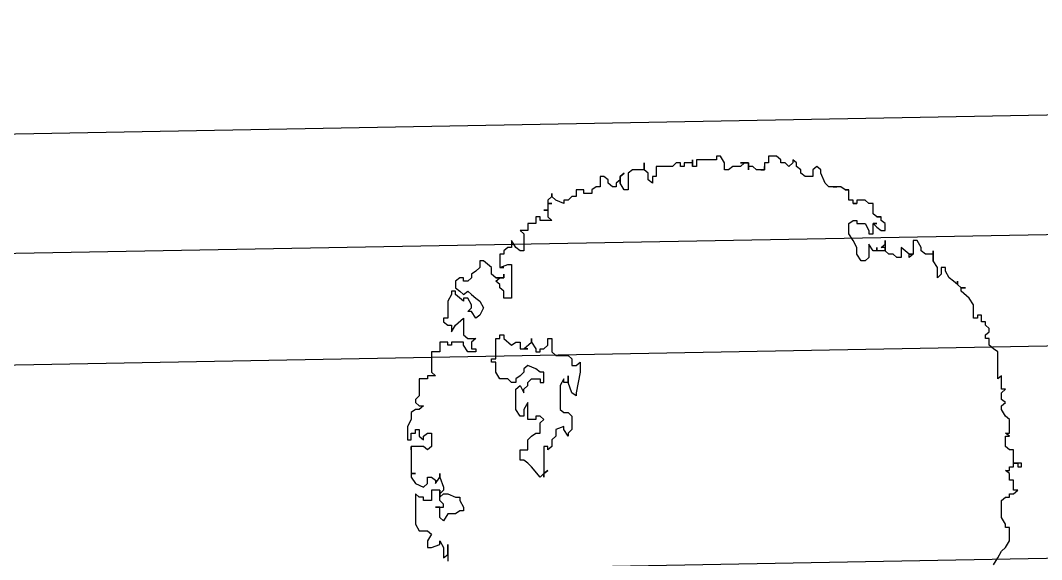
# Model space of a CAD drawing. Extents: x -30 to 1202, y 231 to 898.
# Drawn here: x 392.74 to 397.79, y 442.79 to 445.45 of the extents above; entities that cross this region are included whole.
import ezdxf

# ---------------------------------------------------------------- set-up
doc = ezdxf.new("R2010")
doc.units = 0
doc.header["$LTSCALE"] = 0.04
doc.layers.get('0').update_dxf_attribs({"linetype": 'CONTINUOUS'})
doc.layers.add('CONTORXXNP----00', color=255, linetype='CONTINUOUS')
doc.layers.add('PISO', color=1, linetype='CONTINUOUS')
doc.styles.get("Standard").update_dxf_attribs({"font": 'romans.shx'})

# ---------------------------------------------------------------- blocks, each defined once
blk = doc.blocks.new('ARB3')
at = {"color": 0}
for p, q in [((0.0136, 0.4913), (0.0078, 0.4913)), ((0.0078, 0.4913), (0.0078, 0.4852)), ((0.0136, 0.4852), (0.0136, 0.4913)), ((-0.0646, 0.4713), (-0.0698, 0.4652)), ((-0.042, 0.4713), (-0.0646, 0.4713)), ((-0.0368, 0.4713), (-0.042, 0.4652)), ((-0.042, 0.4652), (-0.042, 0.4713)), ((-0.0368, 0.4652), (-0.0368, 0.4713)), ((-0.0142, 0.4713), (-0.02, 0.4652)), ((0.0078, 0.4782), (-0.0142, 0.4782)), ((-0.0142, 0.4782), (-0.0142, 0.4713)), ((0.0078, 0.4852), (0.0078, 0.4782)), ((0.0078, 0.4782), (0.0078, 0.4852)), ((0.0078, 0.4852), (0.0136, 0.4852)), ((0.0078, 0.4852), (0.0136, 0.4852)), ((0.0136, 0.4782), (0.0078, 0.4782)), ((0.0136, 0.4713), (0.0136, 0.4782)), ((0.0194, 0.4713), (0.0136, 0.4713)), ((0.0245, 0.4713), (0.0194, 0.4652)), ((0.0194, 0.4652), (0.0194, 0.4713)), ((0.0355, 0.4713), (0.0245, 0.4713)), ((0.0523, 0.4782), (0.0355, 0.4782)), ((0.0355, 0.4782), (0.0355, 0.4713)), ((0.0581, 0.4782), (0.0523, 0.4852)), ((0.0523, 0.4852), (0.0523, 0.4782)), ((0.0581, 0.4713), (0.0581, 0.4782)), ((0.0633, 0.4713), (0.0581, 0.4713)), ((0.0633, 0.4652), (0.0633, 0.4713)), ((0.1356, 0.4713), (0.1137, 0.4713)), ((0.1137, 0.4713), (0.1137, 0.4652)), ((0.1466, 0.4652), (0.1356, 0.4713)), ((-0.1143, 0.4583), (-0.1363, 0.4583)), ((-0.1363, 0.4583), (-0.1311, 0.4521)), ((-0.1085, 0.4583), (-0.1143, 0.4652)), ((-0.1143, 0.4652), (-0.1143, 0.4583)), ((-0.0975, 0.4583), (-0.1085, 0.4583)), ((-0.0924, 0.4652), (-0.0975, 0.4583)), ((-0.0866, 0.4583), (-0.0924, 0.4652)), ((-0.0807, 0.4583), (-0.0866, 0.4583)), ((-0.0698, 0.4652), (-0.0807, 0.4583)), ((-0.02, 0.4652), (-0.0368, 0.4652)), ((0.0691, 0.4583), (0.0633, 0.4652)), ((0.0969, 0.4583), (0.0691, 0.4583)), ((0.1079, 0.4652), (0.0969, 0.4583)), ((0.1137, 0.4652), (0.1079, 0.4652)), ((0.1524, 0.4583), (0.1466, 0.4652)), ((0.1634, 0.4521), (0.1524, 0.4583)), ((-0.2144, 0.4383), (-0.2196, 0.4321)), ((-0.2086, 0.4383), (-0.2144, 0.4383)), ((-0.2035, 0.4321), (-0.2086, 0.4383)), ((-0.1867, 0.4383), (-0.1976, 0.4383)), ((-0.1976, 0.4383), (-0.1976, 0.4321)), ((-0.1809, 0.4452), (-0.1867, 0.4383)), ((-0.1757, 0.4521), (-0.1809, 0.4452)), ((-0.1311, 0.4521), (-0.1757, 0.4521)), ((0.175, 0.4452), (0.1634, 0.4521)), ((-0.2254, 0.4252), (-0.2364, 0.4252)), ((-0.2364, 0.4252), (-0.2364, 0.419)), ((-0.2196, 0.4321), (-0.2254, 0.4321)), ((-0.2254, 0.4321), (-0.2254, 0.4252)), ((-0.1976, 0.4321), (-0.2035, 0.4321)), ((-0.2642, 0.4052), (-0.2758, 0.3921)), ((-0.2532, 0.4121), (-0.2642, 0.4052)), ((-0.2312, 0.4121), (-0.2532, 0.4121)), ((-0.2364, 0.419), (-0.2312, 0.419)), ((-0.2312, 0.419), (-0.2312, 0.4121)), ((-0.281, 0.3921), (-0.2868, 0.386)), ((-0.281, 0.3921), (-0.281, 0.399)), ((-0.281, 0.399), (-0.281, 0.3921)), ((-0.2758, 0.3921), (-0.281, 0.3921)), ((-0.2978, 0.3721), (-0.3087, 0.366)), ((-0.2919, 0.3791), (-0.2978, 0.3721)), ((-0.2868, 0.386), (-0.2919, 0.386)), ((-0.2919, 0.386), (-0.2868, 0.386)), ((-0.2868, 0.386), (-0.2919, 0.3791)), ((-0.3087, 0.366), (-0.3146, 0.366)), ((-0.3146, 0.366), (-0.3146, 0.3591)), ((-0.3146, 0.3591), (-0.3036, 0.3591)), ((-0.3036, 0.3591), (-0.2978, 0.3529)), ((-0.3255, 0.346), (-0.3423, 0.346)), ((-0.3423, 0.346), (-0.3365, 0.346)), ((-0.3365, 0.346), (-0.3365, 0.3329)), ((-0.3146, 0.3529), (-0.3255, 0.346)), ((-0.2978, 0.3529), (-0.3146, 0.3529)), ((-0.3475, 0.326), (-0.3591, 0.3191)), ((-0.3423, 0.326), (-0.3475, 0.326)), ((-0.3365, 0.3329), (-0.3423, 0.326)), ((-0.3591, 0.3191), (-0.3591, 0.3129)), ((-0.3591, 0.3129), (-0.3365, 0.3129)), ((-0.3365, 0.306), (-0.3475, 0.2929)), ((-0.3365, 0.3129), (-0.3365, 0.306)), ((-0.3365, 0.306), (-0.3365, 0.3129)), ((-0.3365, 0.3129), (-0.3313, 0.306)), ((-0.3313, 0.306), (-0.3365, 0.306)), ((-0.3475, 0.2929), (-0.3313, 0.2929)), ((-0.3313, 0.2929), (-0.3313, 0.286)), ((-0.3365, 0.2729), (-0.3423, 0.2668)), ((-0.3313, 0.286), (-0.3365, 0.2799)), ((-0.3365, 0.2799), (-0.3365, 0.2729)), ((-0.3979, 0.2529), (-0.403, 0.2468)), ((-0.3921, 0.2599), (-0.3979, 0.2599)), ((-0.3979, 0.2599), (-0.3979, 0.2529)), ((-0.3979, 0.2529), (-0.3979, 0.2599)), ((-0.3979, 0.2599), (-0.3979, 0.2529)), ((-0.3869, 0.2668), (-0.3921, 0.2599)), ((-0.3753, 0.2668), (-0.3869, 0.2668)), ((-0.3869, 0.2468), (-0.3869, 0.2529)), ((-0.3869, 0.2529), (-0.3869, 0.2468)), ((-0.3869, 0.2468), (-0.3811, 0.2529)), ((-0.3811, 0.2529), (-0.3753, 0.2599)), ((-0.3753, 0.2599), (-0.3753, 0.2668)), ((-0.3533, 0.2668), (-0.3591, 0.2668)), ((-0.3591, 0.2668), (-0.3423, 0.2668)), ((-0.3475, 0.2599), (-0.3533, 0.2668)), ((-0.3423, 0.2668), (-0.3475, 0.2668)), ((-0.3475, 0.2668), (-0.3475, 0.2599)), ((-0.3423, 0.2529), (-0.3475, 0.2529)), ((-0.3475, 0.2529), (-0.3423, 0.2529)), ((-0.3423, 0.2668), (-0.3423, 0.2529)), ((-0.3423, 0.2529), (-0.3423, 0.2468)), ((-0.4198, 0.2399), (-0.4256, 0.2337)), ((-0.403, 0.2468), (-0.4198, 0.2468)), ((-0.4198, 0.2468), (-0.4198, 0.2399)), ((-0.3701, 0.2468), (-0.3869, 0.2468)), ((-0.3869, 0.2337), (-0.3753, 0.2399)), ((-0.3753, 0.2399), (-0.3701, 0.2399)), ((-0.3701, 0.2399), (-0.3701, 0.2468)), ((-0.3423, 0.2468), (-0.3533, 0.2399)), ((-0.3533, 0.2399), (-0.3313, 0.2399)), ((-0.3313, 0.2399), (-0.3255, 0.2337)), ((-0.4256, 0.2337), (-0.4256, 0.2199)), ((-0.4256, 0.2199), (-0.4198, 0.2199)), ((-0.4198, 0.2199), (-0.4198, 0.2137)), ((-0.4198, 0.2137), (-0.4198, 0.2199)), ((-0.4198, 0.2199), (-0.4198, 0.2137)), ((-0.3921, 0.2137), (-0.3921, 0.2199)), ((-0.3921, 0.2199), (-0.3869, 0.2199)), ((-0.3869, 0.2199), (-0.3869, 0.2337)), ((-0.3475, 0.2199), (-0.3591, 0.2137)), ((-0.3365, 0.2199), (-0.3475, 0.2199)), ((-0.3255, 0.2268), (-0.3365, 0.2199)), ((-0.3255, 0.2337), (-0.3255, 0.2268)), ((-0.4256, 0.2068), (-0.4424, 0.2068)), ((-0.4424, 0.2068), (-0.4424, 0.2007)), ((-0.4424, 0.2007), (-0.4424, 0.2068)), ((-0.4424, 0.2068), (-0.4424, 0.2007)), ((-0.4198, 0.2137), (-0.4256, 0.2137)), ((-0.4256, 0.2137), (-0.4256, 0.2068)), ((-0.3869, 0.2068), (-0.3921, 0.2137)), ((-0.3701, 0.2068), (-0.3869, 0.2068)), ((-0.3591, 0.2137), (-0.3701, 0.2068)), ((-0.4424, 0.2007), (-0.4476, 0.1937)), ((-0.4476, 0.1937), (-0.4476, 0.1807)), ((-0.4476, 0.1807), (-0.4476, 0.1868)), ((-0.4476, 0.1868), (-0.4476, 0.1737)), ((-0.4476, 0.1737), (-0.4534, 0.1676)), ((-0.4754, 0.1607), (-0.4812, 0.1537)), ((-0.4812, 0.1537), (-0.4754, 0.1476)), ((-0.4702, 0.1607), (-0.4754, 0.1607)), ((-0.4534, 0.1676), (-0.4702, 0.1607)), ((-0.4754, 0.1476), (-0.4644, 0.1476)), ((-0.4644, 0.1476), (-0.4644, 0.1345)), ((-0.487, 0.1207), (-0.4922, 0.1145)), ((-0.4812, 0.1207), (-0.487, 0.1207)), ((-0.4754, 0.1276), (-0.4812, 0.1207)), ((-0.4702, 0.1276), (-0.4754, 0.1276)), ((-0.4644, 0.1345), (-0.4702, 0.1276)), ((-0.4922, 0.1145), (-0.487, 0.1145)), ((-0.487, 0.1145), (-0.4812, 0.1076)), ((-0.4812, 0.1076), (-0.487, 0.1015)), ((-0.487, 0.1015), (-0.487, 0.0945)), ((-0.487, 0.0945), (-0.4922, 0.0945)), ((-0.498, 0.0745), (-0.487, 0.0745)), ((-0.487, 0.0745), (-0.487, 0.0676)), ((-0.487, 0.0676), (-0.4754, 0.0676)), ((-0.4754, 0.0676), (-0.4812, 0.0676)), ((-0.4812, 0.0676), (-0.4754, 0.0676)), ((-0.4754, 0.0676), (-0.4754, 0.0615)), ((-0.4754, 0.0615), (-0.4754, 0.0676)), ((-0.4754, 0.0676), (-0.4754, 0.0546)), ((-0.4754, 0.0546), (-0.4812, 0.0484)), ((-0.4754, 0.0415), (-0.487, 0.0415)), ((-0.487, 0.0415), (-0.487, 0.0284)), ((-0.487, 0.0284), (-0.487, 0.0346)), ((-0.487, 0.0346), (-0.4812, 0.0284)), ((-0.4812, 0.0484), (-0.4812, 0.0415)), ((-0.4812, 0.0415), (-0.4754, 0.0415)), ((-0.4812, 0.0284), (-0.4812, 0.0153)), ((-0.487, 0.0015), (-0.498, -0.0047)), ((-0.4754, 0.0015), (-0.487, 0.0015)), ((-0.4812, 0.0153), (-0.4754, 0.0084)), ((-0.4754, 0.0084), (-0.4754, 0.0015)), ((-0.4922, -0.0446), (-0.4812, -0.0446)), ((-0.4812, -0.0446), (-0.4812, -0.0508)), ((-0.4812, -0.0508), (-0.4922, -0.0508)), ((-0.4922, -0.0508), (-0.487, -0.0508)), ((-0.487, -0.0508), (-0.487, -0.0646)), ((-0.487, -0.0646), (-0.4812, -0.0646)), ((-0.4812, -0.0646), (-0.4812, -0.0708)), ((-0.4812, -0.0708), (-0.487, -0.0708)), ((-0.487, -0.0708), (-0.487, -0.0777)), ((-0.487, -0.0777), (-0.4812, -0.0839)), ((-0.4812, -0.0839), (-0.4812, -0.1108)), ((-0.4812, -0.1108), (-0.4644, -0.1108)), ((-0.4644, -0.1108), (-0.4644, -0.1169)), ((-0.4644, -0.1169), (-0.4534, -0.1169)), ((-0.4534, -0.1169), (-0.4592, -0.1238)), ((-0.4754, -0.1308), (-0.487, -0.1308)), ((-0.487, -0.1308), (-0.4754, -0.1308)), ((-0.4702, -0.1238), (-0.4754, -0.1308)), ((-0.4754, -0.1308), (-0.4754, -0.15)), ((-0.4592, -0.1238), (-0.4702, -0.1238)), ((-0.4754, -0.15), (-0.4702, -0.1569)), ((-0.4702, -0.1569), (-0.4424, -0.1569)), ((-0.4644, -0.17), (-0.4702, -0.1638)), ((-0.4702, -0.1638), (-0.4644, -0.17)), ((-0.4424, -0.1638), (-0.4534, -0.17)), ((-0.4424, -0.1569), (-0.4424, -0.1638)), ((-0.4534, -0.17), (-0.4644, -0.17)), ((-0.4644, -0.17), (-0.4592, -0.17)), ((-0.4592, -0.17), (-0.4534, -0.1769)), ((-0.4534, -0.1769), (-0.4476, -0.1769)), ((-0.4476, -0.1831), (-0.4534, -0.19)), ((-0.4476, -0.1769), (-0.4476, -0.1831)), ((-0.4592, -0.19), (-0.4644, -0.1969)), ((-0.4644, -0.1969), (-0.4644, -0.2031)), ((-0.4534, -0.19), (-0.4592, -0.19)), ((-0.4644, -0.2031), (-0.4476, -0.2031)), ((-0.4476, -0.2031), (-0.4476, -0.21)), ((-0.4476, -0.21), (-0.4424, -0.2169)), ((-0.4424, -0.2169), (-0.4366, -0.2169)), ((-0.4366, -0.2169), (-0.4366, -0.23)), ((-0.4366, -0.23), (-0.4424, -0.23)), ((-0.4424, -0.23), (-0.4424, -0.243)), ((-0.4424, -0.243), (-0.4315, -0.243)), ((-0.4315, -0.243), (-0.4315, -0.25)), ((-0.4315, -0.25), (-0.4256, -0.2561)), ((-0.1699, -0.2561), (-0.1641, -0.25)), ((-0.1641, -0.25), (-0.1531, -0.25)), ((-0.1531, -0.243), (-0.1589, -0.2361)), ((-0.1589, -0.2361), (-0.1421, -0.2361)), ((-0.1531, -0.25), (-0.1531, -0.243)), ((-0.1421, -0.2361), (-0.1085, -0.243)), ((-0.1085, -0.25), (-0.1253, -0.2561)), ((-0.1085, -0.243), (-0.1033, -0.243)), ((-0.1033, -0.243), (-0.1085, -0.25)), ((-0.0756, -0.2561), (-0.0698, -0.25)), ((-0.0698, -0.25), (-0.0478, -0.25)), ((-0.0478, -0.25), (-0.042, -0.2561)), ((-0.4256, -0.2561), (-0.4256, -0.263)), ((-0.4256, -0.263), (-0.4198, -0.263)), ((-0.4198, -0.263), (-0.4256, -0.2761)), ((-0.1699, -0.2761), (-0.1699, -0.2561)), ((-0.1253, -0.2561), (-0.1363, -0.2561)), ((-0.1363, -0.2561), (-0.1253, -0.2561)), ((-0.1253, -0.263), (-0.1311, -0.263)), ((-0.1311, -0.263), (-0.1201, -0.2692)), ((-0.1253, -0.2561), (-0.1253, -0.263)), ((-0.1201, -0.2692), (-0.0807, -0.2692)), ((-0.0807, -0.2692), (-0.0756, -0.263)), ((-0.0756, -0.263), (-0.0756, -0.2561)), ((-0.0478, -0.263), (-0.053, -0.263)), ((-0.053, -0.263), (-0.0478, -0.2761)), ((-0.0368, -0.2561), (-0.0478, -0.263)), ((-0.042, -0.2561), (-0.0368, -0.2561)), ((-0.4315, -0.283), (-0.4366, -0.283)), ((-0.4366, -0.283), (-0.4315, -0.283)), ((-0.4256, -0.2761), (-0.4315, -0.283)), ((-0.4315, -0.283), (-0.4256, -0.2892)), ((-0.4198, -0.2892), (-0.4198, -0.283)), ((-0.4198, -0.283), (-0.4198, -0.2892)), ((-0.3979, -0.2892), (-0.3921, -0.283)), ((-0.3921, -0.283), (-0.3921, -0.3022)), ((-0.1976, -0.2892), (-0.1976, -0.283)), ((-0.1976, -0.283), (-0.1757, -0.283)), ((-0.1757, -0.283), (-0.1699, -0.2761)), ((-0.0478, -0.2761), (-0.0368, -0.2761)), ((-0.0368, -0.2761), (-0.031, -0.283)), ((-0.031, -0.283), (-0.02, -0.283)), ((-0.02, -0.283), (-0.0142, -0.2892)), ((-0.4256, -0.2892), (-0.4198, -0.2892)), ((-0.4198, -0.2892), (-0.4089, -0.2892)), ((-0.4089, -0.2892), (-0.4089, -0.2961)), ((-0.4089, -0.2961), (-0.4089, -0.2892)), ((-0.4089, -0.2892), (-0.3979, -0.2892)), ((-0.3921, -0.3022), (-0.3979, -0.3022)), ((-0.3979, -0.3022), (-0.3979, -0.3092)), ((-0.1867, -0.2892), (-0.1976, -0.2892)), ((-0.1809, -0.2961), (-0.1867, -0.2892)), ((-0.1809, -0.3022), (-0.1809, -0.2961)), ((-0.1757, -0.3022), (-0.1809, -0.3022)), ((-0.1757, -0.3092), (-0.1757, -0.3022)), ((-0.1421, -0.3022), (-0.1479, -0.3092)), ((-0.1253, -0.2961), (-0.1421, -0.2961)), ((-0.1421, -0.2961), (-0.1421, -0.3022)), ((-0.1311, -0.3161), (-0.1311, -0.3022)), ((-0.1311, -0.3022), (-0.1253, -0.3022)), ((-0.1253, -0.3022), (-0.1253, -0.2961)), ((-0.0646, -0.2961), (-0.0698, -0.3022)), ((-0.0698, -0.3022), (-0.0698, -0.3092)), ((-0.0588, -0.3022), (-0.0646, -0.2961)), ((-0.042, -0.3022), (-0.0588, -0.3022)), ((-0.042, -0.3092), (-0.042, -0.3022)), ((-0.0142, -0.2892), (-0.02, -0.2892)), ((-0.02, -0.2892), (-0.02, -0.2961)), ((-0.02, -0.2961), (0.0304, -0.2961)), ((0.0304, -0.3022), (0.0136, -0.3161)), ((0.0245, -0.2961), (0.0194, -0.2892)), ((0.0194, -0.2892), (0.0245, -0.2961)), ((0.0304, -0.2961), (0.0245, -0.2961)), ((0.0245, -0.2961), (0.0304, -0.3022)), ((-0.3979, -0.3092), (-0.3869, -0.3092)), ((-0.3869, -0.3092), (-0.3869, -0.3222)), ((-0.1918, -0.3161), (-0.1976, -0.3161)), ((-0.1976, -0.3161), (-0.1918, -0.3161)), ((-0.1918, -0.3161), (-0.1809, -0.3092)), ((-0.1809, -0.3292), (-0.1918, -0.3161)), ((-0.1809, -0.3092), (-0.1757, -0.3092)), ((-0.1479, -0.3092), (-0.1531, -0.3222)), ((-0.1253, -0.3222), (-0.1311, -0.3161)), ((-0.0698, -0.3092), (-0.0646, -0.3092)), ((-0.0646, -0.3092), (-0.0646, -0.3222)), ((-0.0368, -0.3161), (-0.042, -0.3092)), ((-0.031, -0.3222), (-0.0368, -0.3161)), ((0.0136, -0.3161), (0.0078, -0.3222)), ((-0.3869, -0.3222), (-0.3753, -0.3222)), ((-0.3753, -0.3222), (-0.3753, -0.3353)), ((-0.3753, -0.3353), (-0.3701, -0.3292)), ((-0.3701, -0.3292), (-0.3423, -0.3292)), ((-0.3423, -0.3353), (-0.3475, -0.3422)), ((-0.3423, -0.3292), (-0.3423, -0.3353)), ((-0.1918, -0.3422), (-0.1918, -0.3353)), ((-0.1918, -0.3353), (-0.1809, -0.3353)), ((-0.1809, -0.3353), (-0.1809, -0.3222)), ((-0.1809, -0.3222), (-0.1809, -0.3292)), ((-0.1809, -0.3292), (-0.1809, -0.3222)), ((-0.1809, -0.3222), (-0.1809, -0.3292)), ((-0.1531, -0.3222), (-0.1479, -0.3292)), ((-0.1479, -0.3292), (-0.1421, -0.3292)), ((-0.1421, -0.3292), (-0.1363, -0.3353)), ((-0.1363, -0.3353), (-0.1311, -0.3422)), ((-0.1201, -0.3222), (-0.1253, -0.3222)), ((-0.1143, -0.3292), (-0.1201, -0.3222)), ((-0.1201, -0.3353), (-0.1085, -0.3292)), ((-0.1143, -0.3422), (-0.1201, -0.3353)), ((-0.1085, -0.3292), (-0.1143, -0.3292)), ((-0.0646, -0.3222), (-0.0924, -0.3222)), ((-0.0924, -0.3222), (-0.0807, -0.3292)), ((-0.0807, -0.3292), (-0.0698, -0.3292)), ((-0.0698, -0.3353), (-0.0807, -0.3422)), ((-0.0698, -0.3292), (-0.0698, -0.3353)), ((-0.0142, -0.3222), (-0.031, -0.3222)), ((-0.0142, -0.3353), (-0.0142, -0.3222)), ((0.0026, -0.3353), (-0.0142, -0.3353)), ((0.0078, -0.3222), (0.0026, -0.3292)), ((0.0026, -0.3292), (0.0026, -0.3353)), ((-0.3475, -0.3422), (-0.3591, -0.3492)), ((-0.3591, -0.3492), (-0.3475, -0.3492)), ((-0.3475, -0.3492), (-0.3475, -0.3553)), ((-0.3197, -0.3553), (-0.3197, -0.3492)), ((-0.3197, -0.3492), (-0.2642, -0.3492)), ((-0.2642, -0.3492), (-0.2642, -0.3622)), ((-0.1976, -0.3622), (-0.1867, -0.3492)), ((-0.1867, -0.3492), (-0.1918, -0.3422)), ((-0.1311, -0.3422), (-0.1253, -0.3422)), ((-0.1253, -0.3492), (-0.1311, -0.3553)), ((-0.1253, -0.3422), (-0.1253, -0.3492)), ((-0.0807, -0.3422), (-0.1143, -0.3422)), ((-0.3475, -0.3553), (-0.3423, -0.3622)), ((-0.3423, -0.3622), (-0.3365, -0.3622)), ((-0.3365, -0.3622), (-0.3365, -0.3684)), ((-0.3365, -0.3684), (-0.3146, -0.3684)), ((-0.3146, -0.3684), (-0.3197, -0.3553)), ((-0.3146, -0.3684), (-0.3146, -0.3622)), ((-0.3146, -0.3622), (-0.3146, -0.3684)), ((-0.2978, -0.3622), (-0.3036, -0.3622)), ((-0.3036, -0.3622), (-0.2978, -0.3622)), ((-0.2978, -0.3684), (-0.2978, -0.3622)), ((-0.2978, -0.3622), (-0.2978, -0.3753)), ((-0.2919, -0.3753), (-0.2978, -0.3684)), ((-0.2868, -0.3684), (-0.2919, -0.3753)), ((-0.281, -0.3684), (-0.2868, -0.3684)), ((-0.2758, -0.3622), (-0.281, -0.3684)), ((-0.2642, -0.3622), (-0.2758, -0.3622)), ((-0.2035, -0.3684), (-0.2035, -0.3622)), ((-0.2035, -0.3622), (-0.1976, -0.3622)), ((-0.1976, -0.3684), (-0.2035, -0.3684)), ((-0.1976, -0.3753), (-0.1976, -0.3684)), ((-0.1311, -0.3684), (-0.1421, -0.3753)), ((-0.1311, -0.3553), (-0.1311, -0.3684)), ((-0.3146, -0.3822), (-0.3255, -0.3953)), ((-0.3036, -0.3822), (-0.3146, -0.3822)), ((-0.2978, -0.3753), (-0.3036, -0.3822)), ((-0.1641, -0.3753), (-0.1976, -0.3753)), ((-0.1641, -0.3822), (-0.1641, -0.3753)), ((-0.1589, -0.3822), (-0.1641, -0.3822)), ((-0.1421, -0.3753), (-0.1589, -0.3753)), ((-0.1589, -0.3753), (-0.1589, -0.3822)), ((-0.3255, -0.3953), (-0.3255, -0.4014)), ((-0.3255, -0.4014), (-0.3146, -0.4014)), ((-0.3146, -0.4014), (-0.3087, -0.4084)), ((-0.2642, -0.4084), (-0.259, -0.4014)), ((-0.259, -0.4014), (-0.248, -0.3953)), ((-0.248, -0.3953), (-0.2364, -0.4014)), ((-0.2364, -0.4014), (-0.2312, -0.4084)), ((-0.3087, -0.4084), (-0.3036, -0.4153)), ((-0.3036, -0.4153), (-0.2978, -0.4153)), ((-0.2978, -0.4153), (-0.2919, -0.4214)), ((-0.2758, -0.4214), (-0.27, -0.4153)), ((-0.27, -0.4153), (-0.2642, -0.4084)), ((-0.2532, -0.4153), (-0.2642, -0.4214)), ((-0.248, -0.4153), (-0.2532, -0.4153)), ((-0.2422, -0.4214), (-0.248, -0.4153)), ((-0.2312, -0.4084), (-0.2422, -0.4153)), ((-0.2422, -0.4153), (-0.2422, -0.4214)), ((-0.1976, -0.4214), (-0.1976, -0.4084)), ((-0.1976, -0.4084), (-0.1918, -0.4153)), ((-0.1918, -0.4153), (-0.1809, -0.4153)), ((-0.1809, -0.4153), (-0.1809, -0.4084)), ((-0.1809, -0.4084), (-0.1757, -0.4084)), ((-0.1757, -0.4084), (-0.1757, -0.4214)), ((-0.2919, -0.4284), (-0.2978, -0.4284)), ((-0.2978, -0.4284), (-0.2978, -0.4345)), ((-0.2978, -0.4345), (-0.2919, -0.4414)), ((-0.2919, -0.4214), (-0.2919, -0.4284)), ((-0.281, -0.4414), (-0.2758, -0.4345)), ((-0.27, -0.4284), (-0.2758, -0.4214)), ((-0.2758, -0.4345), (-0.27, -0.4284)), ((-0.259, -0.4284), (-0.27, -0.4414)), ((-0.2642, -0.4214), (-0.2642, -0.4284)), ((-0.2642, -0.4284), (-0.259, -0.4284)), ((-0.2196, -0.4414), (-0.2312, -0.4284)), ((-0.2312, -0.4284), (-0.2035, -0.4284)), ((-0.2035, -0.4284), (-0.1976, -0.4214)), ((-0.1867, -0.4284), (-0.1918, -0.4284)), ((-0.1918, -0.4284), (-0.1918, -0.4484)), ((-0.1757, -0.4214), (-0.1867, -0.4284)), ((0.0633, -0.4414), (0.0633, -0.4345)), ((0.0633, -0.4345), (0.0691, -0.4345)), ((0.0691, -0.4345), (0.0801, -0.4284)), ((0.0801, -0.4284), (0.0859, -0.4284)), ((0.0859, -0.4284), (0.0859, -0.4345)), ((0.0859, -0.4345), (0.0911, -0.4414)), ((-0.2919, -0.4414), (-0.281, -0.4414)), ((-0.27, -0.4414), (-0.2758, -0.4414)), ((-0.2758, -0.4414), (-0.2758, -0.4484)), ((-0.2758, -0.4484), (-0.27, -0.4484)), ((-0.27, -0.4484), (-0.259, -0.4545)), ((-0.2086, -0.4484), (-0.2196, -0.4414)), ((-0.2196, -0.4545), (-0.2196, -0.4484)), ((-0.2196, -0.4484), (-0.2086, -0.4484)), ((-0.1918, -0.4484), (-0.1867, -0.4484)), ((-0.1867, -0.4484), (-0.1867, -0.4545)), ((0.0581, -0.4545), (0.0633, -0.4414)), ((0.0911, -0.4414), (0.0911, -0.4545)), ((-0.259, -0.4545), (-0.2312, -0.4545)), ((-0.2312, -0.4545), (-0.2312, -0.4614)), ((-0.2312, -0.4614), (-0.2254, -0.4614)), ((-0.2254, -0.4614), (-0.2196, -0.4545)), ((-0.1867, -0.4545), (-0.1918, -0.4545)), ((-0.1918, -0.4545), (-0.1918, -0.4676)), ((-0.1918, -0.4676), (-0.1757, -0.4676)), ((-0.1757, -0.4676), (-0.1757, -0.4814)), ((0.0304, -0.4676), (0.0245, -0.4676)), ((0.0245, -0.4676), (0.0304, -0.4676)), ((0.0304, -0.4676), (0.0472, -0.4614)), ((0.0413, -0.4745), (0.0304, -0.4676)), ((0.0472, -0.4614), (0.0523, -0.4614)), ((0.0523, -0.4614), (0.0581, -0.4676)), ((0.0691, -0.4676), (0.0523, -0.4676)), ((0.0523, -0.4676), (0.0523, -0.4814)), ((0.0581, -0.4614), (0.0581, -0.4545)), ((0.0633, -0.4676), (0.0581, -0.4614)), ((0.0581, -0.4676), (0.0633, -0.4676)), ((0.0749, -0.4614), (0.0691, -0.4676)), ((0.0801, -0.4614), (0.0749, -0.4614)), ((0.0801, -0.4745), (0.0801, -0.4614)), ((0.0969, -0.4676), (0.0801, -0.4676)), ((0.0801, -0.4676), (0.0801, -0.4745)), ((0.0911, -0.4545), (0.1027, -0.4614)), ((0.1027, -0.4614), (0.0969, -0.4676)), ((0.1356, -0.4676), (0.1466, -0.4614)), ((0.1415, -0.4676), (0.1356, -0.4676)), ((0.1582, -0.4545), (0.1415, -0.4545)), ((0.1415, -0.4545), (0.1692, -0.4545)), ((0.1466, -0.4814), (0.1415, -0.4676)), ((0.1466, -0.4614), (0.1634, -0.4614)), ((0.1634, -0.4614), (0.1582, -0.4545)), ((-0.1757, -0.4814), (-0.1421, -0.4814)), ((-0.1421, -0.4814), (-0.1363, -0.4745)), ((-0.1363, -0.4745), (-0.1363, -0.4876)), ((-0.1363, -0.4876), (-0.1311, -0.4876)), ((-0.1311, -0.4876), (-0.1311, -0.5014)), ((-0.042, -0.4876), (-0.042, -0.4814)), ((-0.042, -0.4814), (-0.02, -0.4814)), ((-0.0368, -0.4945), (-0.042, -0.4876)), ((-0.02, -0.4814), (-0.0142, -0.4876)), ((-0.0142, -0.4876), (-0.02, -0.4945)), ((0.0304, -0.4814), (0.0355, -0.4745)), ((0.0304, -0.4876), (0.0304, -0.4814)), ((0.0413, -0.4876), (0.0304, -0.4876)), ((0.0355, -0.4745), (0.0413, -0.4745)), ((0.0472, -0.4945), (0.0413, -0.4876)), ((0.0523, -0.4814), (0.0691, -0.4814)), ((0.0691, -0.4814), (0.0691, -0.4945)), ((0.1188, -0.4876), (0.1247, -0.4814)), ((0.1188, -0.5014), (0.1188, -0.4876)), ((0.1247, -0.4814), (0.1356, -0.4876)), ((0.1356, -0.4876), (0.1466, -0.4876)), ((0.1466, -0.4876), (0.1466, -0.4814)), ((-0.1311, -0.5014), (-0.1033, -0.5014)), ((-0.1033, -0.5014), (-0.0975, -0.5076)), ((-0.0924, -0.5076), (-0.0866, -0.5014)), ((-0.0866, -0.5014), (-0.0866, -0.4945)), ((-0.0866, -0.4945), (-0.0807, -0.5014)), ((-0.0807, -0.5014), (-0.0807, -0.5076)), ((-0.0478, -0.5076), (-0.0478, -0.5014)), ((-0.0478, -0.5014), (-0.0368, -0.5014)), ((-0.0368, -0.5014), (-0.031, -0.4945)), ((-0.031, -0.4945), (-0.0368, -0.4945)), ((-0.02, -0.4945), (-0.02, -0.5145)), ((0.0413, -0.5076), (0.0472, -0.4945)), ((0.0633, -0.5014), (0.0581, -0.5076)), ((0.0691, -0.4945), (0.0633, -0.4945)), ((0.0633, -0.4945), (0.0633, -0.5014)), ((0.1079, -0.5076), (0.1188, -0.5014)), ((-0.0975, -0.5076), (-0.0924, -0.5076)), ((-0.0807, -0.5076), (-0.0756, -0.5145)), ((-0.0756, -0.5145), (-0.0646, -0.5145)), ((-0.0646, -0.5145), (-0.053, -0.5206)), ((-0.053, -0.5206), (-0.031, -0.5206)), ((-0.042, -0.5076), (-0.0478, -0.5076)), ((-0.042, -0.5145), (-0.042, -0.5076)), ((-0.031, -0.5145), (-0.042, -0.5145)), ((-0.031, -0.5206), (-0.031, -0.5145)), ((-0.02, -0.5145), (-0.0142, -0.5145)), ((-0.0142, -0.5145), (-0.02, -0.5145)), ((-0.02, -0.5145), (0.0245, -0.5145)), ((0.0245, -0.5145), (0.0245, -0.5076)), ((0.0245, -0.5076), (0.0245, -0.5145)), ((0.0245, -0.5145), (0.0304, -0.5145)), ((0.0304, -0.5145), (0.0413, -0.5076)), ((0.0581, -0.5076), (0.1079, -0.5076))]:
    blk.add_line(p, q, dxfattribs=at)
for p, q in [((-0.4922, 0.0945), (-0.498, 0.0876)), ((-0.498, 0.0876), (-0.498, 0.0745)), ((-0.498, -0.0047), (-0.498, -0.0116)), ((-0.498, -0.0116), (-0.4922, -0.0116)), ((-0.4922, -0.0116), (-0.4922, -0.0446))]:
    blk.add_line(p, q)
at = {"layer": 'CONTORXXNP----00'}
for p, q in [((-0.0646, 0.4713), (-0.0698, 0.4652)), ((-0.042, 0.4713), (-0.0646, 0.4713)), ((-0.042, 0.4652), (-0.042, 0.4713)), ((-0.0368, 0.4713), (-0.042, 0.4652)), ((-0.0368, 0.4652), (-0.0368, 0.4713)), ((-0.0142, 0.4713), (-0.02, 0.4652)), ((-0.0142, 0.4782), (-0.0142, 0.4713)), ((0.0078, 0.4782), (-0.0142, 0.4782)), ((0.0136, 0.4782), (0.0078, 0.4782)), ((0.0136, 0.4713), (0.0136, 0.4782)), ((0.0194, 0.4713), (0.0136, 0.4713)), ((0.0194, 0.4652), (0.0194, 0.4713)), ((0.0245, 0.4713), (0.0194, 0.4652)), ((0.0355, 0.4713), (0.0245, 0.4713)), ((0.0355, 0.4782), (0.0355, 0.4713)), ((0.0523, 0.4782), (0.0355, 0.4782)), ((0.0523, 0.4852), (0.0523, 0.4782)), ((0.0581, 0.4782), (0.0523, 0.4852)), ((0.0581, 0.4713), (0.0581, 0.4782)), ((0.0633, 0.4713), (0.0581, 0.4713)), ((0.0633, 0.4652), (0.0633, 0.4713)), ((0.1137, 0.4713), (0.1137, 0.4652)), ((0.1356, 0.4713), (0.1137, 0.4713)), ((0.1466, 0.4652), (0.1356, 0.4713)), ((-0.1363, 0.4583), (-0.1311, 0.4521)), ((-0.1143, 0.4583), (-0.1363, 0.4583)), ((-0.1143, 0.4652), (-0.1143, 0.4583)), ((-0.1085, 0.4583), (-0.1143, 0.4652)), ((-0.0975, 0.4583), (-0.1085, 0.4583)), ((-0.0924, 0.4652), (-0.0975, 0.4583)), ((-0.0866, 0.4583), (-0.0924, 0.4652)), ((-0.0807, 0.4583), (-0.0866, 0.4583)), ((-0.0698, 0.4652), (-0.0807, 0.4583)), ((-0.02, 0.4652), (-0.0368, 0.4652)), ((0.0691, 0.4583), (0.0633, 0.4652)), ((0.0969, 0.4583), (0.0691, 0.4583)), ((0.1079, 0.4652), (0.0969, 0.4583)), ((0.1137, 0.4652), (0.1079, 0.4652)), ((0.1524, 0.4583), (0.1466, 0.4652)), ((0.1634, 0.4521), (0.1524, 0.4583)), ((-0.2144, 0.4383), (-0.2196, 0.4321)), ((-0.2086, 0.4383), (-0.2144, 0.4383)), ((-0.2035, 0.4321), (-0.2086, 0.4383)), ((-0.1976, 0.4383), (-0.1976, 0.4321)), ((-0.1867, 0.4383), (-0.1976, 0.4383)), ((-0.1809, 0.4452), (-0.1867, 0.4383)), ((-0.1757, 0.4521), (-0.1809, 0.4452)), ((-0.1311, 0.4521), (-0.1757, 0.4521)), ((0.175, 0.4452), (0.1634, 0.4521)), ((-0.2364, 0.4252), (-0.2364, 0.419)), ((-0.2254, 0.4252), (-0.2364, 0.4252)), ((-0.2254, 0.4321), (-0.2254, 0.4252)), ((-0.2196, 0.4321), (-0.2254, 0.4321)), ((-0.1976, 0.4321), (-0.2035, 0.4321)), ((-0.2642, 0.4052), (-0.2758, 0.3921)), ((-0.2532, 0.4121), (-0.2642, 0.4052)), ((-0.2312, 0.4121), (-0.2532, 0.4121)), ((-0.2364, 0.419), (-0.2312, 0.419)), ((-0.2312, 0.419), (-0.2312, 0.4121)), ((-0.281, 0.3921), (-0.2868, 0.386)), ((-0.2758, 0.3921), (-0.281, 0.3921)), ((-0.2978, 0.3721), (-0.3087, 0.366)), ((-0.2919, 0.3791), (-0.2978, 0.3721)), ((-0.2868, 0.386), (-0.2919, 0.3791)), ((-0.3146, 0.366), (-0.3146, 0.3591)), ((-0.3087, 0.366), (-0.3146, 0.366)), ((-0.3146, 0.3591), (-0.3036, 0.3591)), ((-0.3036, 0.3591), (-0.2978, 0.3529)), ((-0.3365, 0.346), (-0.3255, 0.346)), ((-0.3365, 0.346), (-0.3365, 0.3329)), ((-0.3146, 0.3529), (-0.3255, 0.346)), ((-0.2978, 0.3529), (-0.3146, 0.3529)), ((-0.3475, 0.326), (-0.3591, 0.3191)), ((-0.3423, 0.326), (-0.3475, 0.326)), ((-0.3365, 0.3329), (-0.3423, 0.326)), ((-0.3591, 0.3191), (-0.3591, 0.3129)), ((-0.3591, 0.3129), (-0.3365, 0.3129)), ((-0.3365, 0.306), (-0.3475, 0.2929)), ((-0.3365, 0.306), (-0.3365, 0.3129)), ((-0.3365, 0.3129), (-0.3365, 0.306)), ((-0.3475, 0.2929), (-0.3313, 0.2929)), ((-0.3313, 0.2929), (-0.3313, 0.286)), ((-0.3365, 0.2729), (-0.3423, 0.2668)), ((-0.3313, 0.286), (-0.3365, 0.2799)), ((-0.3365, 0.2799), (-0.3365, 0.2729)), ((-0.3979, 0.2529), (-0.403, 0.2468)), ((-0.3979, 0.2599), (-0.3979, 0.2529)), ((-0.3979, 0.2529), (-0.3979, 0.2599)), ((-0.3979, 0.2599), (-0.3979, 0.2529)), ((-0.3921, 0.2599), (-0.3979, 0.2599)), ((-0.3869, 0.2668), (-0.3921, 0.2599)), ((-0.3753, 0.2668), (-0.3869, 0.2668)), ((-0.3869, 0.2468), (-0.3811, 0.2529)), ((-0.3811, 0.2529), (-0.3753, 0.2599)), ((-0.3753, 0.2599), (-0.3753, 0.2668)), ((-0.3423, 0.2668), (-0.3423, 0.2529)), ((-0.3423, 0.2529), (-0.3423, 0.2468)), ((-0.4198, 0.2399), (-0.4256, 0.2337)), ((-0.4198, 0.2468), (-0.4198, 0.2399)), ((-0.403, 0.2468), (-0.4198, 0.2468)), ((-0.3701, 0.2468), (-0.3869, 0.2468)), ((-0.3869, 0.2337), (-0.3753, 0.2399)), ((-0.3753, 0.2399), (-0.3701, 0.2399)), ((-0.3701, 0.2399), (-0.3701, 0.2468)), ((-0.3423, 0.2468), (-0.3533, 0.2399)), ((-0.3533, 0.2399), (-0.3313, 0.2399)), ((-0.3313, 0.2399), (-0.3255, 0.2337)), ((-0.4256, 0.2337), (-0.4256, 0.2199)), ((-0.4256, 0.2199), (-0.4198, 0.2199)), ((-0.4198, 0.2199), (-0.4198, 0.2137)), ((-0.4198, 0.2137), (-0.4198, 0.2199)), ((-0.4198, 0.2199), (-0.4198, 0.2137)), ((-0.3921, 0.2199), (-0.3869, 0.2199)), ((-0.3921, 0.2137), (-0.3921, 0.2199)), ((-0.3869, 0.2199), (-0.3869, 0.2337)), ((-0.3475, 0.2199), (-0.3591, 0.2137)), ((-0.3365, 0.2199), (-0.3475, 0.2199)), ((-0.3255, 0.2268), (-0.3365, 0.2199)), ((-0.3255, 0.2337), (-0.3255, 0.2268)), ((-0.4424, 0.2068), (-0.4424, 0.2007)), ((-0.4424, 0.2007), (-0.4424, 0.2068)), ((-0.4424, 0.2068), (-0.4424, 0.2007)), ((-0.4256, 0.2068), (-0.4424, 0.2068)), ((-0.4256, 0.2137), (-0.4256, 0.2068)), ((-0.4198, 0.2137), (-0.4256, 0.2137)), ((-0.3869, 0.2068), (-0.3921, 0.2137)), ((-0.3701, 0.2068), (-0.3869, 0.2068)), ((-0.3591, 0.2137), (-0.3701, 0.2068)), ((-0.4424, 0.2007), (-0.4476, 0.1937)), ((-0.4476, 0.1937), (-0.4476, 0.1807)), ((-0.4476, 0.1868), (-0.4476, 0.1737)), ((-0.4476, 0.1807), (-0.4476, 0.1868)), ((-0.4476, 0.1737), (-0.4534, 0.1676)), ((-0.4754, 0.1607), (-0.4812, 0.1537)), ((-0.4812, 0.1537), (-0.4754, 0.1476)), ((-0.4702, 0.1607), (-0.4754, 0.1607)), ((-0.4534, 0.1676), (-0.4702, 0.1607)), ((-0.4754, 0.1476), (-0.4644, 0.1476)), ((-0.4644, 0.1476), (-0.4644, 0.1345)), ((-0.487, 0.1207), (-0.4922, 0.1145)), ((-0.4812, 0.1207), (-0.487, 0.1207)), ((-0.4754, 0.1276), (-0.4812, 0.1207)), ((-0.4702, 0.1276), (-0.4754, 0.1276)), ((-0.4644, 0.1345), (-0.4702, 0.1276)), ((-0.4922, 0.1145), (-0.487, 0.1145)), ((-0.487, 0.1145), (-0.4812, 0.1076)), ((-0.4812, 0.1076), (-0.487, 0.1015)), ((-0.487, 0.1015), (-0.487, 0.0945)), ((-0.4922, 0.0945), (-0.498, 0.0876)), ((-0.498, 0.0876), (-0.498, 0.0745)), ((-0.487, 0.0945), (-0.4922, 0.0945)), ((-0.498, 0.0745), (-0.487, 0.0745)), ((-0.487, 0.0745), (-0.487, 0.0676)), ((-0.487, 0.0676), (-0.4754, 0.0676)), ((-0.4812, 0.0676), (-0.4754, 0.0676)), ((-0.4754, 0.0676), (-0.4812, 0.0676)), ((-0.4754, 0.0676), (-0.4754, 0.0546)), ((-0.4754, 0.0615), (-0.4754, 0.0676)), ((-0.4754, 0.0676), (-0.4754, 0.0615)), ((-0.4754, 0.0546), (-0.4812, 0.0484)), ((-0.487, 0.0415), (-0.4812, 0.0415)), ((-0.487, 0.0346), (-0.487, 0.0415)), ((-0.487, 0.0346), (-0.4812, 0.0284)), ((-0.4812, 0.0484), (-0.4812, 0.0415)), ((-0.4812, 0.0284), (-0.4812, 0.0153)), ((-0.487, 0.0015), (-0.498, -0.0047)), ((-0.4754, 0.0015), (-0.487, 0.0015)), ((-0.4812, 0.0153), (-0.4754, 0.0084)), ((-0.4754, 0.0084), (-0.4754, 0.0015)), ((-0.498, -0.0047), (-0.498, -0.0116)), ((-0.498, -0.0116), (-0.4922, -0.0116)), ((-0.4922, -0.0116), (-0.4922, -0.0446)), ((-0.4922, -0.0446), (-0.4812, -0.0446)), ((-0.4812, -0.0446), (-0.4812, -0.0508)), ((-0.487, -0.0508), (-0.4812, -0.0508)), ((-0.487, -0.0508), (-0.487, -0.0646)), ((-0.487, -0.0646), (-0.4812, -0.0646)), ((-0.4812, -0.0646), (-0.4812, -0.0708)), ((-0.487, -0.0708), (-0.487, -0.0777)), ((-0.4812, -0.0708), (-0.487, -0.0708)), ((-0.487, -0.0777), (-0.4812, -0.0839)), ((-0.4812, -0.0839), (-0.4812, -0.1108)), ((-0.4812, -0.1108), (-0.4644, -0.1108)), ((-0.4644, -0.1108), (-0.4644, -0.1169)), ((-0.4644, -0.1169), (-0.4534, -0.1169)), ((-0.4534, -0.1169), (-0.4592, -0.1238)), ((-0.4702, -0.1238), (-0.4754, -0.1308)), ((-0.4754, -0.1308), (-0.4754, -0.15)), ((-0.4592, -0.1238), (-0.4702, -0.1238)), ((-0.4754, -0.15), (-0.4702, -0.1569)), ((-0.4702, -0.1569), (-0.4424, -0.1569)), ((-0.4424, -0.1638), (-0.4534, -0.17)), ((-0.4424, -0.1569), (-0.4424, -0.1638)), ((-0.4592, -0.17), (-0.4534, -0.17)), ((-0.4592, -0.17), (-0.4534, -0.1769)), ((-0.4534, -0.1769), (-0.4476, -0.1769)), ((-0.4476, -0.1831), (-0.4534, -0.19)), ((-0.4476, -0.1769), (-0.4476, -0.1831)), ((-0.4592, -0.19), (-0.4644, -0.1969)), ((-0.4644, -0.1969), (-0.4644, -0.2031)), ((-0.4534, -0.19), (-0.4592, -0.19)), ((-0.4644, -0.2031), (-0.4476, -0.2031)), ((-0.4476, -0.2031), (-0.4476, -0.21)), ((-0.4476, -0.21), (-0.4424, -0.2169)), ((-0.4424, -0.2169), (-0.4366, -0.2169)), ((-0.4366, -0.2169), (-0.4366, -0.23)), ((-0.4424, -0.23), (-0.4424, -0.243)), ((-0.4366, -0.23), (-0.4424, -0.23)), ((-0.4424, -0.243), (-0.4315, -0.243)), ((-0.4315, -0.243), (-0.4315, -0.25)), ((-0.4315, -0.25), (-0.4256, -0.2561)), ((-0.4256, -0.2561), (-0.4256, -0.263)), ((-0.4198, -0.263), (-0.4256, -0.2761)), ((-0.4256, -0.263), (-0.4198, -0.263)), ((-0.4256, -0.2761), (-0.4315, -0.283)), ((-0.4315, -0.283), (-0.4256, -0.2892)), ((-0.3979, -0.2892), (-0.3921, -0.283)), ((-0.3921, -0.283), (-0.3921, -0.3022)), ((-0.4256, -0.2892), (-0.4198, -0.2892)), ((-0.4198, -0.2892), (-0.4089, -0.2892)), ((-0.4089, -0.2892), (-0.3979, -0.2892)), ((-0.3979, -0.3022), (-0.3979, -0.3092)), ((-0.3921, -0.3022), (-0.3979, -0.3022)), ((-0.3979, -0.3092), (-0.3869, -0.3092)), ((-0.3869, -0.3092), (-0.3869, -0.3222)), ((-0.3869, -0.3222), (-0.3753, -0.3222)), ((-0.3753, -0.3222), (-0.3753, -0.3353)), ((-0.3753, -0.3353), (-0.3701, -0.3292)), ((-0.3701, -0.3292), (-0.3423, -0.3292)), ((-0.3423, -0.3353), (-0.3475, -0.3422)), ((-0.3423, -0.3292), (-0.3423, -0.3353)), ((-0.3475, -0.3422), (-0.3591, -0.3492)), ((-0.3591, -0.3492), (-0.3475, -0.3492)), ((-0.3475, -0.3492), (-0.3475, -0.3553)), ((-0.3197, -0.3492), (-0.2642, -0.3492)), ((-0.3197, -0.3553), (-0.3197, -0.3492)), ((-0.2642, -0.3492), (-0.2642, -0.3622)), ((-0.3475, -0.3553), (-0.3423, -0.3622)), ((-0.3423, -0.3622), (-0.3365, -0.3622)), ((-0.3365, -0.3622), (-0.3365, -0.3684)), ((-0.3365, -0.3684), (-0.3146, -0.3684)), ((-0.3146, -0.3684), (-0.3197, -0.3553)), ((-0.2978, -0.3753), (-0.2978, -0.3684)), ((-0.2919, -0.3753), (-0.2978, -0.3684)), ((-0.2868, -0.3684), (-0.2919, -0.3753)), ((-0.281, -0.3684), (-0.2868, -0.3684)), ((-0.2758, -0.3622), (-0.281, -0.3684)), ((-0.2642, -0.3622), (-0.2758, -0.3622)), ((-0.3146, -0.3822), (-0.3255, -0.3953)), ((-0.3036, -0.3822), (-0.3146, -0.3822)), ((-0.2978, -0.3753), (-0.3036, -0.3822)), ((-0.3255, -0.3953), (-0.3255, -0.4014)), ((-0.3255, -0.4014), (-0.3146, -0.4014)), ((-0.3146, -0.4014), (-0.3087, -0.4084)), ((-0.2642, -0.4084), (-0.259, -0.4014)), ((-0.259, -0.4014), (-0.248, -0.3953)), ((-0.248, -0.3953), (-0.2364, -0.4014)), ((-0.2364, -0.4014), (-0.2312, -0.4084)), ((-0.3087, -0.4084), (-0.3036, -0.4153)), ((-0.3036, -0.4153), (-0.2978, -0.4153)), ((-0.2978, -0.4153), (-0.2919, -0.4214)), ((-0.2758, -0.4214), (-0.27, -0.4153)), ((-0.27, -0.4153), (-0.2642, -0.4084)), ((-0.2532, -0.4153), (-0.2642, -0.4214)), ((-0.248, -0.4153), (-0.2532, -0.4153)), ((-0.2422, -0.4214), (-0.248, -0.4153)), ((-0.2312, -0.4084), (-0.2422, -0.4153)), ((-0.2422, -0.4153), (-0.2422, -0.4214)), ((-0.1976, -0.4084), (-0.1918, -0.4153)), ((-0.1976, -0.4214), (-0.1976, -0.4084)), ((-0.1918, -0.4153), (-0.1809, -0.4153)), ((-0.1809, -0.4084), (-0.1757, -0.4084)), ((-0.1809, -0.4153), (-0.1809, -0.4084)), ((-0.1757, -0.4084), (-0.1757, -0.4214)), ((-0.2978, -0.4284), (-0.2978, -0.4345)), ((-0.2919, -0.4284), (-0.2978, -0.4284)), ((-0.2978, -0.4345), (-0.2919, -0.4414)), ((-0.2919, -0.4214), (-0.2919, -0.4284)), ((-0.281, -0.4414), (-0.2758, -0.4345)), ((-0.27, -0.4284), (-0.2758, -0.4214)), ((-0.2758, -0.4345), (-0.27, -0.4284)), ((-0.259, -0.4284), (-0.27, -0.4414)), ((-0.2642, -0.4214), (-0.2642, -0.4284)), ((-0.2642, -0.4284), (-0.259, -0.4284)), ((-0.2312, -0.4284), (-0.2035, -0.4284)), ((-0.2196, -0.4414), (-0.2312, -0.4284)), ((-0.2035, -0.4284), (-0.1976, -0.4214)), ((-0.1918, -0.4284), (-0.1918, -0.4484)), ((-0.1867, -0.4284), (-0.1918, -0.4284)), ((-0.1757, -0.4214), (-0.1867, -0.4284)), ((-0.2919, -0.4414), (-0.281, -0.4414)), ((-0.2758, -0.4414), (-0.2758, -0.4484)), ((-0.27, -0.4414), (-0.2758, -0.4414)), ((-0.2758, -0.4484), (-0.27, -0.4484)), ((-0.27, -0.4484), (-0.259, -0.4545)), ((-0.2086, -0.4484), (-0.2196, -0.4414)), ((-0.2196, -0.4484), (-0.2086, -0.4484)), ((-0.2196, -0.4545), (-0.2196, -0.4484)), ((-0.1918, -0.4484), (-0.1867, -0.4484)), ((-0.1867, -0.4484), (-0.1867, -0.4545)), ((-0.259, -0.4545), (-0.2312, -0.4545)), ((-0.2312, -0.4545), (-0.2312, -0.4614)), ((-0.2312, -0.4614), (-0.2254, -0.4614)), ((-0.2254, -0.4614), (-0.2196, -0.4545)), ((-0.1918, -0.4545), (-0.1918, -0.4676)), ((-0.1867, -0.4545), (-0.1918, -0.4545)), ((-0.1918, -0.4676), (-0.1757, -0.4676)), ((-0.1757, -0.4676), (-0.1757, -0.4814)), ((0.0304, -0.4676), (0.0472, -0.4614)), ((0.0413, -0.4745), (0.0304, -0.4676)), ((0.0472, -0.4614), (0.0523, -0.4614)), ((0.0523, -0.4614), (0.0581, -0.4676)), ((0.0523, -0.4676), (0.0581, -0.4676)), ((0.0523, -0.4676), (0.0523, -0.4814)), ((0.1356, -0.4676), (0.1466, -0.4614)), ((0.1415, -0.4676), (0.1356, -0.4676)), ((0.1466, -0.4814), (0.1415, -0.4676)), ((0.1466, -0.4614), (0.1634, -0.4614)), ((0.1582, -0.4545), (0.1692, -0.4545)), ((0.1634, -0.4614), (0.1582, -0.4545)), ((-0.1757, -0.4814), (-0.1421, -0.4814)), ((-0.1421, -0.4814), (-0.1363, -0.4745)), ((-0.1363, -0.4745), (-0.1363, -0.4876)), ((-0.1363, -0.4876), (-0.1311, -0.4876)), ((-0.1311, -0.4876), (-0.1311, -0.5014)), ((-0.042, -0.4814), (-0.02, -0.4814)), ((-0.042, -0.4876), (-0.042, -0.4814)), ((-0.0368, -0.4945), (-0.042, -0.4876)), ((-0.02, -0.4814), (-0.0142, -0.4876)), ((-0.0142, -0.4876), (-0.02, -0.4945)), ((0.0304, -0.4814), (0.0355, -0.4745)), ((0.0304, -0.4876), (0.0304, -0.4814)), ((0.0413, -0.4876), (0.0304, -0.4876)), ((0.0355, -0.4745), (0.0413, -0.4745)), ((0.0472, -0.4945), (0.0413, -0.4876)), ((0.0523, -0.4814), (0.0691, -0.4814)), ((0.0691, -0.4814), (0.0691, -0.4945)), ((0.1188, -0.4876), (0.1247, -0.4814)), ((0.1188, -0.5014), (0.1188, -0.4876)), ((0.1247, -0.4814), (0.1356, -0.4876)), ((0.1356, -0.4876), (0.1466, -0.4876)), ((0.1466, -0.4876), (0.1466, -0.4814)), ((-0.1311, -0.5014), (-0.1033, -0.5014)), ((-0.1033, -0.5014), (-0.0975, -0.5076)), ((-0.0924, -0.5076), (-0.0866, -0.5014)), ((-0.0866, -0.4945), (-0.0807, -0.5014)), ((-0.0866, -0.5014), (-0.0866, -0.4945)), ((-0.0807, -0.5014), (-0.0807, -0.5076)), ((-0.0478, -0.5014), (-0.0368, -0.5014)), ((-0.0478, -0.5076), (-0.0478, -0.5014)), ((-0.031, -0.4945), (-0.0368, -0.4945)), ((-0.0368, -0.5014), (-0.031, -0.4945)), ((-0.02, -0.4945), (-0.02, -0.5145)), ((0.0413, -0.5076), (0.0472, -0.4945)), ((0.0633, -0.5014), (0.0581, -0.5076)), ((0.0633, -0.4945), (0.0633, -0.5014)), ((0.0691, -0.4945), (0.0633, -0.4945)), ((0.1079, -0.5076), (0.1188, -0.5014)), ((-0.0975, -0.5076), (-0.0924, -0.5076)), ((-0.0807, -0.5076), (-0.0756, -0.5145)), ((-0.0756, -0.5145), (-0.0646, -0.5145)), ((-0.0646, -0.5145), (-0.053, -0.5206)), ((-0.053, -0.5206), (-0.031, -0.5206)), ((-0.042, -0.5076), (-0.0478, -0.5076)), ((-0.042, -0.5145), (-0.042, -0.5076)), ((-0.031, -0.5145), (-0.042, -0.5145)), ((-0.031, -0.5206), (-0.031, -0.5145)), ((-0.02, -0.5145), (0.0245, -0.5145)), ((-0.0142, -0.5145), (-0.02, -0.5145)), ((-0.02, -0.5145), (-0.0142, -0.5145)), ((0.0245, -0.5145), (0.0304, -0.5145)), ((0.0304, -0.5145), (0.0413, -0.5076)), ((0.0581, -0.5076), (0.1079, -0.5076))]:
    blk.add_line(p, q, dxfattribs=at)
at = {"flags": 11}
blk.add_attdef('CENTROIDE', (-0.1114, -0.0329), '', height=0.0504, dxfattribs=at)

msp = doc.modelspace()

# ---------------------------------------------------------------- linework, layer by layer
at = {"layer": 'PISO'}
for p, q in [((423.3666, 445.4484), (381.8653, 444.6875)), ((423.689, 444.8642), (387.688, 444.2042)), ((423.6991, 444.3143), (387.688, 443.6541)), ((423.7183, 443.2645), (382.2761, 442.5047))]:
    msp.add_line(p, q, dxfattribs=at)

# ---------------------------------------------------------------- block references
at = {"layer": 'PISO', "xscale": 3, "yscale": 3, "zscale": 3, "rotation": 270}
msp.add_blockref('ARB3', (396.2129, 443.284), dxfattribs=at)

doc.saveas('drawing.dxf')
